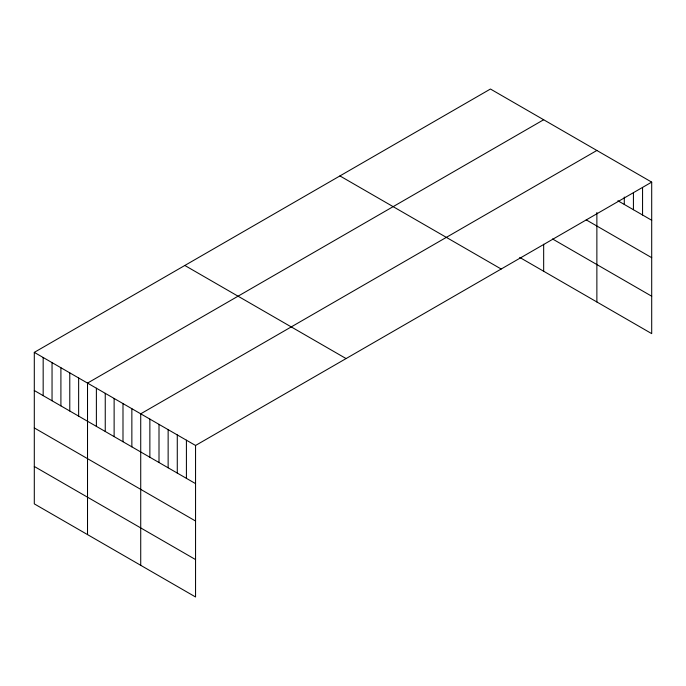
<?xml version="1.0" encoding="UTF-8"?>
<svg xmlns="http://www.w3.org/2000/svg" width="686" height="686" viewBox="0 0 686 686"><rect width="100%" height="100%" fill="white"/><g stroke="black" fill="none" stroke-linecap="round" stroke-linejoin="round"><path stroke-width="1.03" d="M34.3 352.372L195.553 445.471L195.553 596.974L34.3 503.876L34.3 352.372L490.447 89.026L651.7 182.124L651.7 333.628L519.714 257.421M543.664 119.741L87.516 383.097L87.516 534.6M596.871 150.466L140.724 413.821L140.724 565.324M195.553 445.471L651.7 182.124M617.889 200.749L651.7 220.266M586.23 219.88L651.7 257.679M552.53 238.96L651.7 296.215M339.922 175.925L501.174 269.023M184.826 265.465L346.078 358.564M34.3 390.523L195.553 483.621M34.3 427.927L195.553 521.026M34.3 466.471L195.553 559.57M642.559 187.441L642.559 214.992M633.427 192.766L633.427 209.719M624.286 197.028L624.286 204.445M596.871 212.514L596.871 301.969M543.664 244.233L543.664 271.244M186.412 440.198L186.412 478.348M177.28 434.924L177.28 473.074M168.139 429.65L168.139 467.792M159.006 424.368L159.006 462.518M149.865 419.095L149.865 457.245M131.858 408.702L131.858 446.852M122.991 403.582L122.991 441.724M114.125 398.463L114.125 436.605M105.25 393.335L105.25 431.485M96.383 388.216L96.383 426.366M78.641 377.977L78.641 416.128M69.775 372.858L69.775 411.008M60.908 367.739L60.908 405.88M52.042 362.62L52.042 400.761M43.167 357.492L43.167 395.642"/></g></svg>
